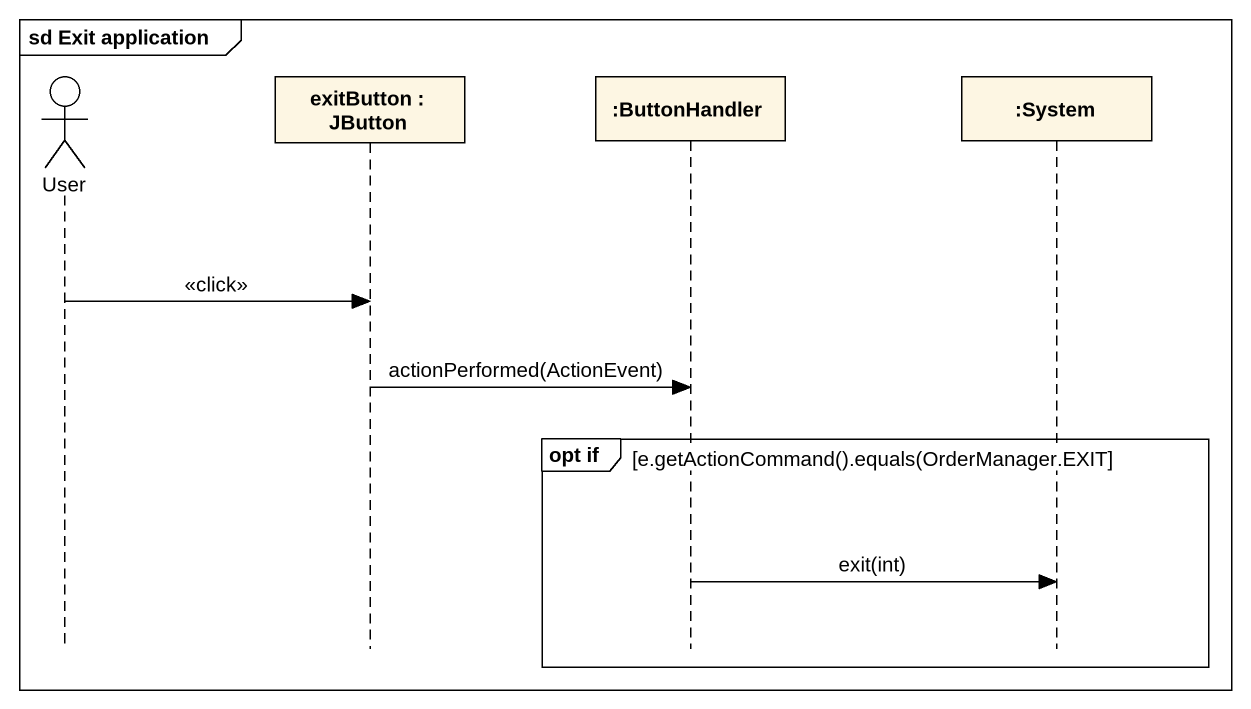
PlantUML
@startuml
mainframe sd Exit application
hide footbox
actor User
participant "exitButton : JButton" as exitButton
participant ":ButtonHandler" as ButtonHandler
participant ":System" as System

User -> exitButton : <<click>>
exitButton -> ButtonHandler : actionPerformed(ActionEvent)
group opt if [e.getActionCommand().equals(OrderManager.EXIT]
  ButtonHandler -> System : exit(int)
end
@enduml
